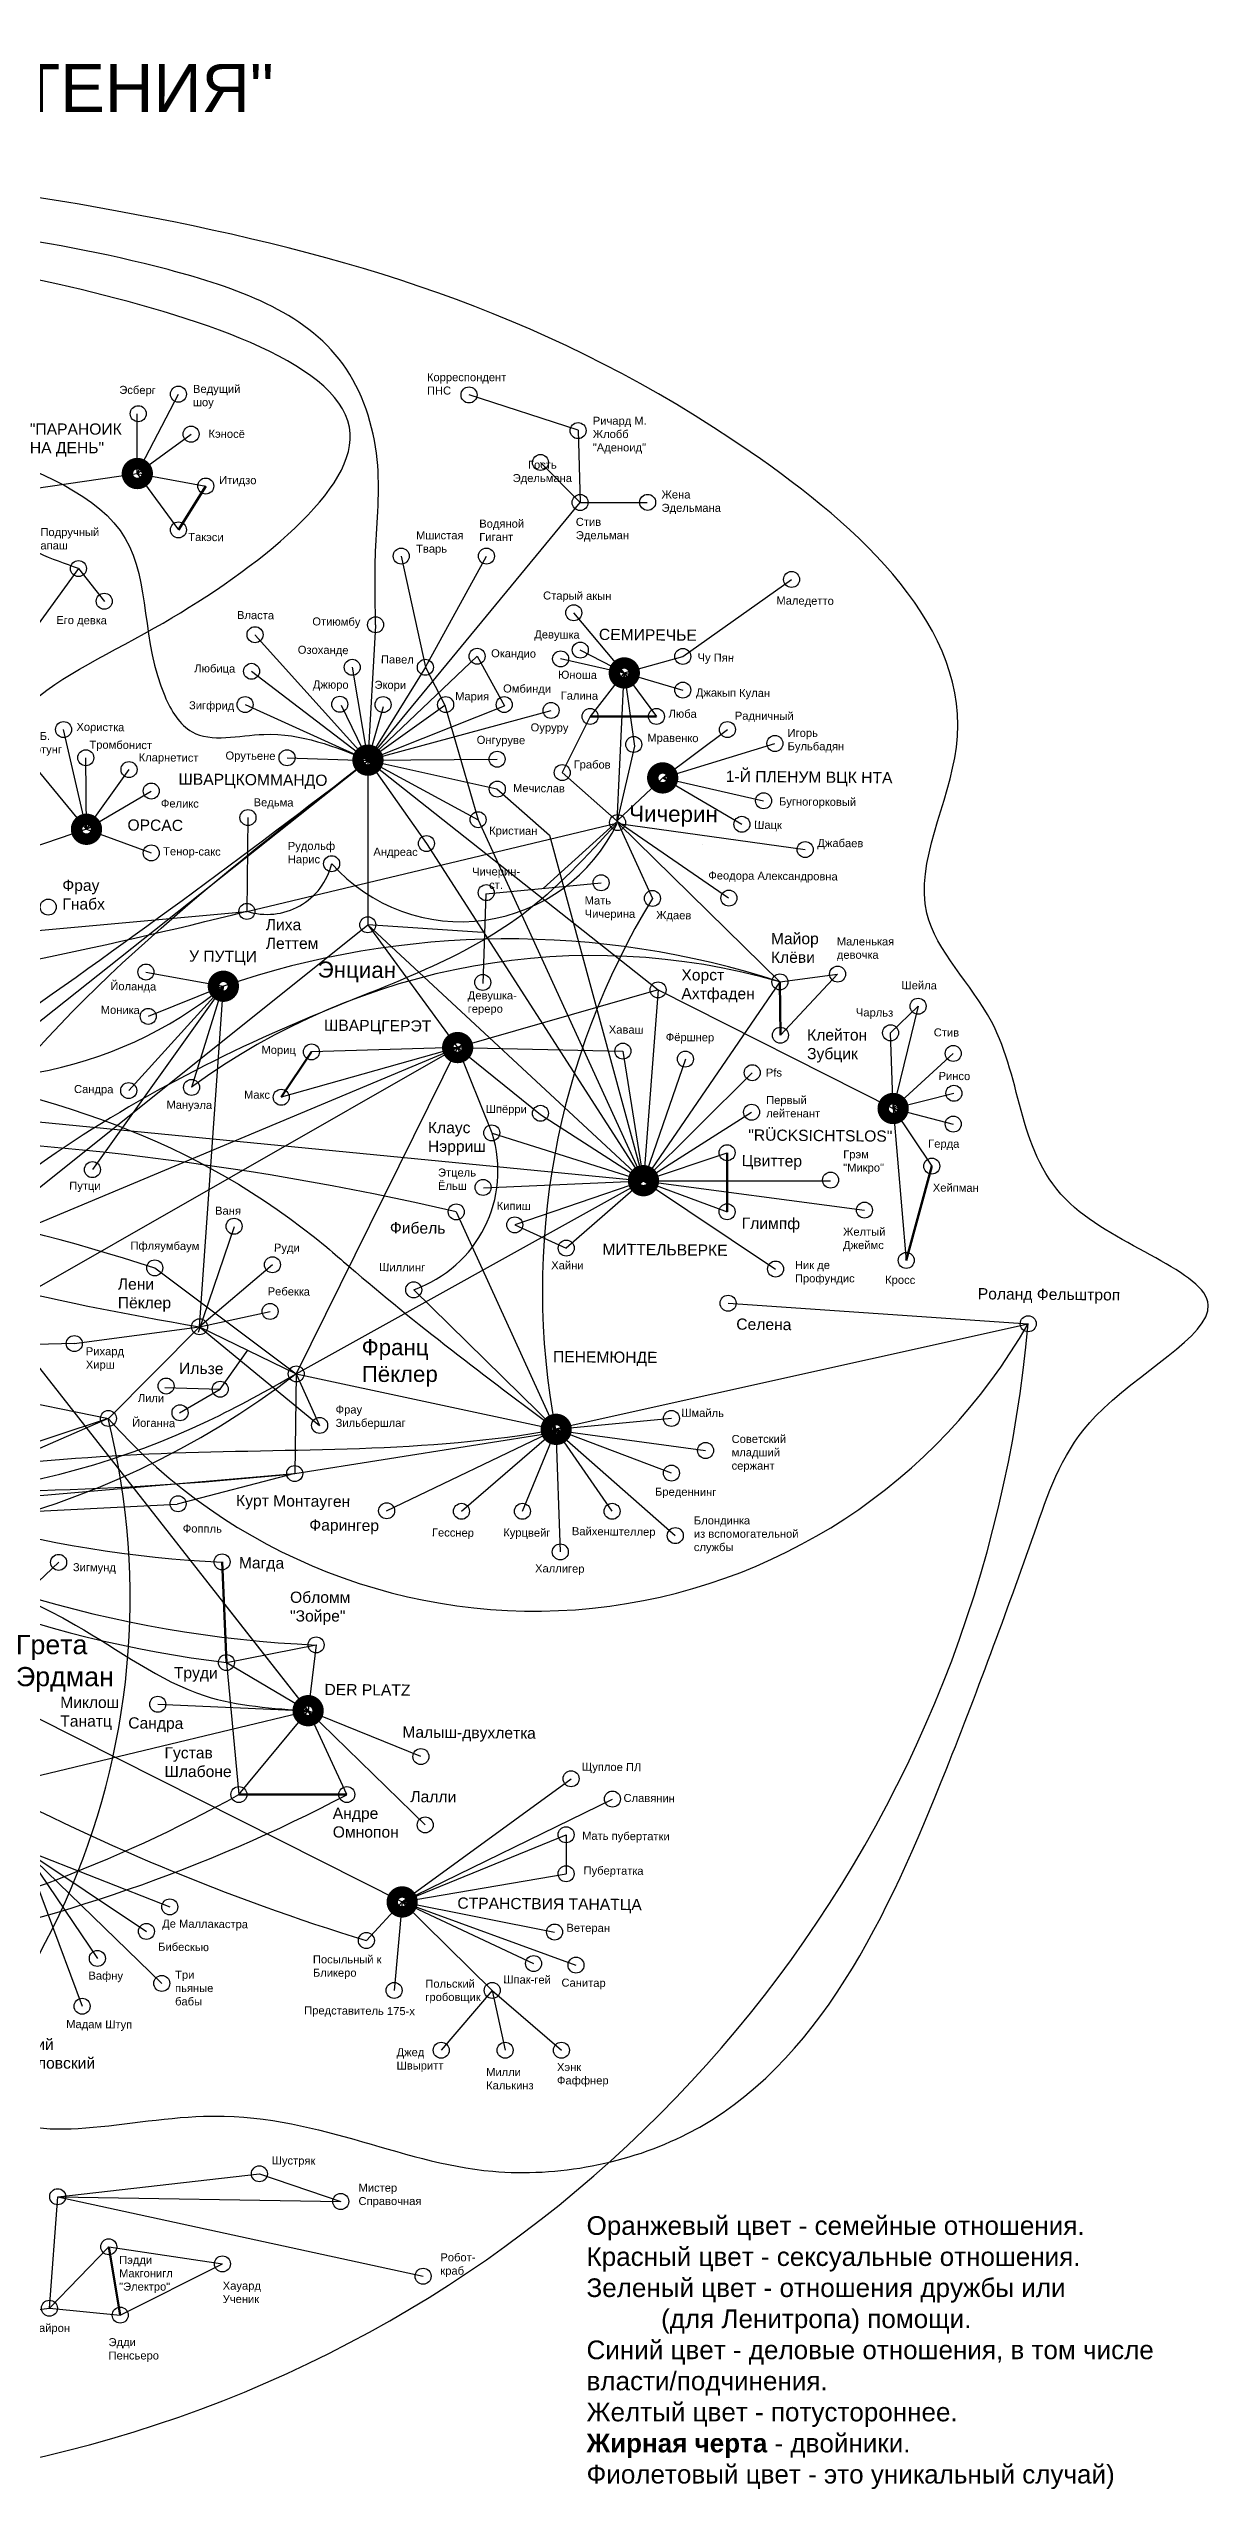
# Model space of a CAD drawing. Header units: millimetres. Extents: x 2104 to 2317, y 1556 to 1713.
# Drawn here: x 2244.5 to 2317.1, y 1560.2 to 1712.7 of the extents above; entities that cross this region are included whole.
import ezdxf

# ---------------------------------------------------------------- set-up
doc = ezdxf.new("R2010")
doc.units = ezdxf.units.MM
doc.header["$PDMODE"] = 33
doc.header["$PDSIZE"] = 1
doc.layers.get('0').update_dxf_attribs({"color": 254})
doc.styles.get("Standard").update_dxf_attribs({"font": 'arial.ttf'})

msp = doc.modelspace()

# ---------------------------------------------------------------- linework, layer by layer
for p, q in [((2250, 1686.11), (2252.57, 1691.07)), ((2250, 1686.11), (2250, 1689.85)), ((2277.56, 1688.81), (2270.74, 1691.02)), ((2250, 1686.11), (2253.36, 1688.57)), ((2277.56, 1688.81), (2277.69, 1684.3)), ((2275.21, 1686.8), (2277.69, 1684.3)), ((2250, 1686.11), (2252.57, 1682.59)), ((2250, 1686.11), (2254.28, 1685.33)), ((2264.42, 1668.2), (2277.69, 1684.3)), ((2246.32, 1680.17), (2242.81, 1675.35)), ((2257.36, 1676.04), (2257.36, 1676)), ((2257.36, 1676), (2264.42, 1668.2)), ((2264.9, 1676.59), (2264.42, 1668.18)), ((2264.9, 1676.66), (2264.9, 1676.59)), ((2280.45, 1673.65), (2277.29, 1677.41)), ((2271.25, 1674.69), (2264.42, 1668.2)), ((2280.42, 1673.64), (2276.47, 1674.53)), ((2280.45, 1673.65), (2277.7, 1675.08)), ((2280.45, 1673.65), (2284.11, 1674.68)), ((2257.14, 1673.75), (2264.92, 1667.82)), ((2263.44, 1674), (2264.42, 1668.2)), ((2268.01, 1674), (2264.42, 1668.2)), ((2280.42, 1673.64), (2278.31, 1670.93)), ((2280, 1664.4), (2280.45, 1673.65)), ((2280.45, 1673.65), (2282.46, 1670.93)), ((2280.45, 1673.65), (2284.11, 1672.58)), ((2280.45, 1673.65), (2281.08, 1669.07)), ((2262.74, 1671.63), (2264.42, 1668.2)), ((2264.42, 1668.2), (2269.22, 1671.64)), ((2264.42, 1668.2), (2272.96, 1671.6)), ((2265.37, 1671.54), (2264.42, 1668.2)), ((2246.82, 1663.88), (2245.39, 1670.11)), ((2264.42, 1668.2), (2275.87, 1671.31)), ((2278.31, 1670.93), (2276.57, 1667.42)), ((2282.85, 1667.09), (2286.9, 1670.11)), ((2246.82, 1663.88), (2246.78, 1668.35)), ((2259.36, 1668.35), (2264.44, 1668.18)), ((2282.85, 1667.09), (2289.87, 1669.24)), ((2210.39, 1625.29), (2264.44, 1668.18)), ((2214.11, 1668.11), (2260.68, 1608.8)), ((2246.82, 1663.88), (2243.91, 1667.42)), ((2246.82, 1663.88), (2249.48, 1667.61)), ((2264.42, 1668.2), (2264.41, 1657.91)), ((2264.42, 1668.2), (2272.5, 1668.26)), ((2264.42, 1668.2), (2268.08, 1662.99)), ((2264.42, 1668.2), (2272.49, 1666.4)), ((2264.42, 1668.2), (2282.56, 1653.84)), ((2264.43, 1668.19), (2271.31, 1664.48)), ((2280, 1664.4), (2282.85, 1667.09)), ((2282.85, 1667.09), (2287.8, 1664.19)), ((2282.85, 1667.09), (2289.16, 1665.66)), ((2246.82, 1663.88), (2250.87, 1666.27)), ((2246.82, 1663.88), (2242.49, 1662.4)), ((2246.82, 1663.88), (2250.87, 1662.4)), ((2256.92, 1664.61), (2256.85, 1658.75)), ((2271.31, 1664.48), (2281.65, 1641.92)), ((2268.08, 1662.99), (2281.65, 1641.92)), ((2285.32, 1662.94), (2285.32, 1662.94)), ((2264.41, 1657.91), (2270.03, 1650.24)), ((2264.41, 1657.91), (2281.65, 1641.92)), ((2250.54, 1654.96), (2255.38, 1654.07)), ((2290.18, 1654.34), (2293.79, 1654.83)), ((2293.79, 1654.83), (2290.21, 1651.01)), ((2255.38, 1654.07), (2247.19, 1642.61)), ((2255.38, 1654.07), (2249.46, 1647.55)), ((2255.38, 1654.07), (2250.68, 1652.19)), ((2255.34, 1654.05), (2253.39, 1647.75)), ((2253.89, 1632.79), (2255.38, 1654.07)), ((2282.56, 1653.84), (2270.03, 1650.24)), ((2290.18, 1654.34), (2281.65, 1641.92)), ((2282.56, 1653.84), (2281.65, 1641.92)), ((2282.56, 1653.84), (2297.26, 1646.43)), ((2298.82, 1652.82), (2297.26, 1646.43)), ((2216.87, 1619.91), (2270.57, 1650.55)), ((2221.73, 1630.04), (2270.03, 1650.24)), ((2270.03, 1650.24), (2259, 1647.13)), ((2270.03, 1650.24), (2259.94, 1629.85)), ((2270.03, 1650.24), (2260.89, 1649.97)), ((2270.03, 1650.24), (2280.36, 1650.02)), ((2270.03, 1650.24), (2270.03, 1650.24)), ((2270.03, 1650.24), (2272.16, 1644.91)), ((2270.03, 1650.24), (2270.03, 1650.24)), ((2270.03, 1650.24), (2275.21, 1646.05)), ((2270.03, 1650.24), (2270.03, 1650.24)), ((2297.26, 1646.43), (2297.1, 1651.16)), ((2199.98, 1649.84), (2281.65, 1641.92)), ((2280.36, 1650.02), (2281.65, 1641.92)), ((2284.27, 1649.52), (2281.65, 1641.92)), ((2288.45, 1648.67), (2281.65, 1641.92)), ((2297.26, 1646.43), (2301.02, 1649.87)), ((2297.26, 1646.43), (2301.06, 1647.38)), ((2275.21, 1646.05), (2281.65, 1641.92)), ((2281.65, 1641.92), (2288.41, 1646.2)), ((2297.26, 1646.43), (2298.08, 1636.94)), ((2297.26, 1646.43), (2301.02, 1645.46)), ((2297.26, 1646.43), (2299.68, 1642.83)), ((2272.19, 1644.88), (2281.65, 1641.92)), ((2281.65, 1641.92), (2286.88, 1643.67)), ((2259.94, 1629.85), (2281.65, 1641.92)), ((2271.64, 1641.48), (2281.65, 1641.92)), ((2281.65, 1641.92), (2273.6, 1639.16)), ((2281.65, 1641.92), (2276.82, 1637.71)), ((2281.65, 1641.92), (2286.88, 1639.98)), ((2281.65, 1641.92), (2289.91, 1636.4)), ((2281.65, 1641.92), (2293.35, 1641.92)), ((2281.65, 1641.92), (2295.47, 1640.08)), ((2269.94, 1639.97), (2276.12, 1626.41)), ((2253.82, 1632.45), (2256.08, 1639.05)), ((2258.45, 1636.67), (2253.89, 1632.79)), ((2267.28, 1635.1), (2276.19, 1626.38)), ((2253.89, 1632.79), (2261.4, 1626.63)), ((2276.12, 1626.41), (2305.71, 1632.98)), ((2236.77, 1629.38), (2248.19, 1627.06)), ((2259.94, 1629.85), (2276.19, 1626.38)), ((2259.94, 1629.85), (2259.94, 1629.85)), ((2259.94, 1629.85), (2261.4, 1626.63)), ((2248.17, 1627.06), (2209.96, 1614.36)), ((2248.19, 1627.06), (2248.19, 1627.06)), ((2259.84, 1623.62), (2276.41, 1626.25)), ((2265.59, 1621.29), (2276.19, 1626.38)), ((2270.27, 1621.26), (2276.19, 1626.38)), ((2274.08, 1621.26), (2276.19, 1626.38)), ((2279.69, 1621.26), (2276.12, 1626.41)), ((2276.16, 1626.35), (2276.45, 1618.72)), ((2276.16, 1626.3), (2283.64, 1619.74)), ((2276.17, 1626.33), (2285.53, 1625.06)), ((2283.4, 1627.06), (2276.19, 1626.38)), ((2283.4, 1623.65), (2276.19, 1626.38)), ((2259.84, 1623.62), (2252.49, 1621.71)), ((2259.84, 1623.62), (2259.84, 1623.62)), ((2216.87, 1619.91), (2252.49, 1621.71)), ((2245.1, 1618.09), (2240.03, 1613.29)), ((2255.36, 1615.57), (2260.68, 1608.8)), ((2261.18, 1612.91), (2260.68, 1608.8)), ((2255.57, 1611.81), (2260.68, 1608.8)), ((2251.28, 1609.2), (2260.68, 1608.8)), ((2223.29, 1599.82), (2260.68, 1608.8)), ((2243.69, 1608.37), (2266.56, 1596.85)), ((2256.35, 1603.56), (2260.68, 1608.8)), ((2263.1, 1603.56), (2260.68, 1608.8)), ((2267.73, 1605.93), (2260.68, 1608.8)), ((2260.68, 1608.8), (2268, 1601.66)), ((2266.56, 1596.85), (2277.12, 1604.55)), ((2266.56, 1596.85), (2279.71, 1603.28)), ((2242.91, 1600.13), (2247.5, 1593.32)), ((2242.91, 1600.13), (2250.57, 1595.01)), ((2242.91, 1600.13), (2246.55, 1590.33)), ((2242.91, 1600.13), (2252.03, 1596.54)), ((2242.91, 1600.13), (2251.53, 1591.76)), ((2266.56, 1596.85), (2276.81, 1601.05)), ((2266.56, 1596.85), (2276.81, 1598.61)), ((2266.56, 1596.85), (2264.32, 1594.44)), ((2266.56, 1596.85), (2266.06, 1591.32)), ((2266.56, 1596.85), (2272.19, 1591.32)), ((2266.56, 1596.85), (2274.78, 1593)), ((2266.56, 1596.85), (2276.09, 1594.97)), ((2266.56, 1596.85), (2277.43, 1592.9)), ((2272.19, 1591.32), (2269, 1587.58)), ((2272.19, 1591.32), (2273, 1587.58)), ((2272.19, 1591.32), (2276.52, 1587.58)), ((2244.5, 1571.46), (2245.02, 1578.43)), ((2244.5, 1571.46), (2248.21, 1575.3)), ((2220.3, 1568.46), (2244.5, 1571.46)), ((2244.5, 1571.46), (2248.93, 1571.03))]:
    msp.add_line(p, q)
at = {"color": 2, "true_color": 0xf1eb1f}
for p, q in [((2227.05, 1682.77), (2250, 1686.11)), ((2266.5, 1680.95), (2268.01, 1674)), ((2268.01, 1674), (2271.83, 1680.95)), ((2284.11, 1674.68), (2290.91, 1679.49)), ((2245.02, 1578.43), (2257.63, 1579.86)), ((2245.02, 1578.43), (2267.87, 1573.46)), ((2245.02, 1578.43), (2262.72, 1578.13))]:
    msp.add_line(p, q, dxfattribs=at)
at = {"lineweight": 50}
for p, q in [((2254.28, 1685.33), (2252.57, 1682.59)), ((2278.31, 1670.93), (2282.46, 1670.93)), ((2290.18, 1654.34), (2290.21, 1651.01)), ((2260.89, 1649.97), (2259, 1647.13)), ((2286.88, 1643.67), (2286.88, 1639.98)), ((2299.68, 1642.83), (2298.08, 1636.94)), ((2255.3, 1618.1), (2255.57, 1611.81)), ((2256.35, 1603.56), (2263.1, 1603.56)), ((2248.21, 1575.3), (2248.93, 1571.03))]:
    msp.add_line(p, q, dxfattribs=at)
at = {"color": 30, "true_color": 0xf26722}
for p, q in [((2277.69, 1684.3), (2281.88, 1684.3)), ((2269.22, 1671.64), (2271.31, 1664.48)), ((2275.4, 1660.19), (2280.03, 1664.39)), ((2271.79, 1659.84), (2279, 1660.54)), ((2271.59, 1657.42), (2264.41, 1657.91)), ((2286.94, 1634.26), (2305.71, 1632.98)), ((2253.89, 1632.79), (2259.94, 1629.85)), ((2255.18, 1628.89), (2256.92, 1631.32)), ((2276.81, 1601.05), (2276.81, 1598.61))]:
    msp.add_line(p, q, dxfattribs=at)
at = {"color": 242, "true_color": 0xcd2027}
for p, q in [((2246.32, 1680.17), (2247.95, 1678.12)), ((2271.25, 1674.69), (2272.96, 1671.6)), ((2268.01, 1674), (2269.22, 1671.64)), ((2256.85, 1658.75), (2279.97, 1664.27)), ((2280, 1664.39), (2286.96, 1659.6)), ((2271.79, 1659.84), (2271.61, 1654.24)), ((2216.87, 1619.91), (2264.41, 1657.91)), ((2298.82, 1652.82), (2297.1, 1651.16)), ((2253.89, 1632.79), (2258.3, 1633.75)), ((2246.06, 1631.74), (2253.89, 1632.79)), ((2248.19, 1627.06), (2253.89, 1632.79)), ((2255.57, 1611.81), (2261.18, 1612.91)), ((2255.57, 1611.81), (2256.35, 1603.56))]:
    msp.add_line(p, q, dxfattribs=at)
at = {"color": 7}
msp.add_line((2256.74, 1671.67), (2264.42, 1668.2), dxfattribs=at)
at = {"color": 116, "true_color": 0x136734}
for p, q in [((2281.08, 1669.07), (2280, 1664.39)), ((2239.19, 1657.13), (2256.85, 1658.75)), ((2246.06, 1631.74), (2238.99, 1631.56)), ((2251.71, 1629), (2255.18, 1628.89)), ((2252.64, 1627.41), (2255.18, 1628.89)), ((2259.94, 1629.85), (2259.84, 1623.62)), ((2248.17, 1627.06), (2218.5, 1614.1))]:
    msp.add_line(p, q, dxfattribs=at)
at = {"color": 159, "true_color": 0x22346e}
for p, q in [((2276.57, 1667.42), (2280, 1664.39)), ((2280, 1664.39), (2282.21, 1659.56)), ((2280.09, 1664.25), (2291.76, 1662.61)), ((2280.09, 1664.25), (2290.18, 1654.34)), ((2273.6, 1639.16), (2276.82, 1637.71)), ((2251.09, 1636.47), (2259.94, 1629.85)), ((2216.87, 1619.91), (2259.84, 1623.62)), ((2257.63, 1579.86), (2262.72, 1578.13)), ((2248.21, 1575.3), (2255.32, 1574.23)), ((2248.93, 1571.03), (2255.32, 1574.23))]:
    msp.add_line(p, q, dxfattribs=at)
at = {"color": 2, "true_color": 0xf1eb1f, "const_width": 0.715}
msp.add_lwpolyline([(2249.38, 1686.11, 1), (2250.62, 1686.11, 1)], format="xyb", close=True, dxfattribs=at)
at = {"const_width": 0.715}
for points in [[(2279.83, 1673.65, 1), (2281.07, 1673.65, 1)], [(2263.8, 1668.2, 1), (2265.04, 1668.2, 1)], [(2282.23, 1667.09, 1), (2283.47, 1667.09, 1)], [(2246.2, 1663.88, 1), (2247.44, 1663.88, 1)], [(2254.76, 1654.07, 1), (2256, 1654.07, 1)], [(2269.41, 1650.24, 1), (2270.65, 1650.24, 1)], [(2296.64, 1646.43, 1), (2297.88, 1646.43, 1)], [(2281.03, 1641.92, 1), (2282.27, 1641.92, 1)], [(2275.57, 1626.38, 1), (2276.81, 1626.38, 1)], [(2260.06, 1608.8, 1), (2261.3, 1608.8, 1)], [(2265.94, 1596.85, 1), (2267.18, 1596.85, 1)]]:
    msp.add_lwpolyline(points, format="xyb", close=True, dxfattribs=at)
msp.add_lwpolyline([(2272.47, 1666.4), (2275.78, 1663.51), (2281.65, 1641.92)])
for centre, radius, start, end in [((2239.13, 1673.96), 25.69, 193.1756, 309.248), ((1909.03, 2128.39), 581.46, 301.94353, 307.67711), ((2270.24, 1668.92), 10.82, 221.6452, 334.3906), ((2322.36, 1635.07), 47.03, 148.6202, 190.6619), ((2273.19, 1601.98), 55.05, 72.0285, 108.8769), ((2264.54, 1687.65), 74.82, 210.3537, 267.4276), ((2227.54, 1671.9), 53.07, 258.396, 307.6162), ((2213.39, 1680.9), 88.47, 264.7867, 299.0468), ((2216.78, 1691.78), 99.65, 263.4179, 297.6982)]:
    msp.add_arc(centre, radius, start, end)
at = {"color": 2, "true_color": 0xf1eb1f}
for centre, radius, start, end in [((2258.11, 1662.73), 4.17, 252.445, 346.2028), ((2226.17, 1640.01), 79.85, 223.6918, 354.9549), ((2274.83, 1650.53), 35.51, 221.3785, 330.3909), ((2305, 1727.17), 138.83, 230.5919, 252.9591)]:
    msp.add_arc(centre, radius, start, end, dxfattribs=at)
at = {"color": 242, "true_color": 0xcd2027}
for centre, radius, start, end in [((2179.35, 1967.31), 318.14, 273.7191, 284.0998), ((2278.49, 1613.62), 42.37, 73.977, 126.3266), ((2287.53, 1832.86), 202.88, 244.4357, 260.4566), ((2264.29, 1684.21), 72.92, 208.1215, 263.1323), ((2258.2, 1687.23), 69.2, 212.7128, 267.6)]:
    msp.add_arc(centre, radius, start, end, dxfattribs=at)
at = {"color": 159, "true_color": 0x22346e}
for centre, radius, start, end in [((2228.09, 1458.95), 185.8, 76.9838, 102.9416), ((2264.69, 1642.53), 7.86, 289.2517, 17.4518), ((2212.02, 1515.6), 127.02, 72.0871, 101.6252), ((2238.4, 1825.94), 203.45, 259.1393, 276.0507)]:
    msp.add_arc(centre, radius, start, end, dxfattribs=at)
at = {"color": 40, "true_color": 0xf8d731}
msp.add_arc((2203.06, 1615.86), 46.49, 221.8439, 13.9342, dxfattribs=at)
for points in [[(2239.09, 1589.6), (2240.61, 1584.3), (2254.14, 1583.46), (2272.22, 1580.02), (2284.4, 1582.37), (2300.57, 1605.1), (2306.26, 1620.39), (2309.92, 1627.2), (2316.97, 1634.15), (2308.33, 1640.49), (2303.41, 1651.86), (2299.37, 1658.63), (2301.22, 1669.01), (2288.32, 1687.47), (2251.07, 1702.07), (2225.58, 1705.02), (2202.77, 1703.92), (2178.74, 1701.57), (2164.86, 1698.88), (2149.36, 1693.87), (2149.35, 1693.86)], [(2264.9, 1676.66), (2264.9, 1681.24), (2265, 1686.98), (2262.85, 1692.96), (2251.92, 1698.85), (2228.49, 1702.11), (2204.87, 1701.94), (2190.36, 1700.59), (2165.95, 1697.39), (2149.35, 1693.86)], [(2237.38, 1662.47), (2242.55, 1671.06), (2251.07, 1676.46), (2263.31, 1688.61), (2246.49, 1697.6), (2207.69, 1700.18), (2149.36, 1693.87)], [(2246.32, 1680.17), (2241.91, 1682.48), (2239.03, 1693.57), (2225.9, 1698.84), (2216.09, 1699.24), (2204.39, 1698.74), (2183.18, 1696.77), (2166.82, 1695.04), (2149.66, 1693.9)], [(2243.69, 1608.37), (2233.15, 1615.92), (2232.02, 1629.1), (2238.95, 1644.22), (2264.42, 1668.18)], [(2199.8, 1649.84), (2261.84, 1637.76), (2263.25, 1636.55), (2276.19, 1626.38)], [(2200.1, 1649.85), (2219.3, 1624.98), (2246.14, 1614.15), (2254.24, 1609.73), (2260.68, 1608.8)], [(2216.87, 1619.91), (2227.22, 1622.09), (2251.49, 1624.88), (2276.19, 1626.38), (2276.46, 1626.43)]]:
    msp.add_spline(points, degree=3)
at = {"color": 2, "true_color": 0xf1eb1f}
msp.add_spline([(2232.5, 1691), (2240.19, 1687.68), (2249.25, 1682.05), (2251.71, 1672.21), (2253.42, 1669.97), (2257.92, 1669.81), (2264.42, 1668.2)], degree=3, dxfattribs=at)
at = {"color": 159, "true_color": 0x22346e}
for points in [[(2279.99, 1664.25), (2274.04, 1658.52), (2261.55, 1652.46), (2242.73, 1642.11), (2225.89, 1623.59), (2220.09, 1608.56)], [(2200.06, 1626.13), (2219.75, 1622.21), (2254.43, 1626.91), (2259.94, 1629.85)]]:
    msp.add_spline(points, degree=3, dxfattribs=at)
for p in [(2252.57, 1691.07), (2270.74, 1691.02), (2250.06, 1689.85), (2253.36, 1688.57), (2277.56, 1688.79), (2275.21, 1686.8), (2254.28, 1685.33), (2277.69, 1684.3), (2281.91, 1684.31), (2252.57, 1682.59), (2246.32, 1680.17), (2266.5, 1680.95), (2271.83, 1680.95), (2290.91, 1679.49), (2247.93, 1678.13), (2277.29, 1677.41), (2257.36, 1676.04), (2264.9, 1676.66), (2263.44, 1674), (2268.01, 1674), (2271.25, 1674.69), (2276.47, 1674.53), (2277.7, 1675.08), (2284.11, 1674.68), (2257.14, 1673.75), (2284.11, 1672.58), (2256.74, 1671.67), (2262.66, 1671.69), (2265.37, 1671.67), (2269.28, 1671.67), (2272.94, 1671.67), (2275.87, 1671.31), (2278.31, 1670.93), (2282.46, 1670.93), (2245.39, 1670.11), (2286.9, 1670.11), (2246.78, 1668.35), (2259.36, 1668.35), (2272.5, 1668.26), (2281.04, 1669.18), (2289.87, 1669.24), (2249.48, 1667.61), (2272.51, 1666.39), (2276.57, 1667.42), (2250.87, 1666.27), (2289.16, 1665.66), (2256.92, 1664.61), (2271.31, 1664.48), (2280.03, 1664.3), (2287.8, 1664.19), (2250.87, 1662.4), (2268.08, 1662.99), (2291.76, 1662.61), (2262.15, 1661.73), (2279, 1660.54), (2244.43, 1659.02), (2256.85, 1658.75), (2271.82, 1659.92), (2282.21, 1659.56), (2286.99, 1659.58), (2264.41, 1657.91), (2250.54, 1654.96), (2271.6, 1654.31), (2290.18, 1654.34), (2293.79, 1654.83), (2282.56, 1653.84), (2298.82, 1652.82), (2250.68, 1652.19), (2297.1, 1651.16), (2260.89, 1649.97), (2280.36, 1650.02), (2290.21, 1651.01), (2301.02, 1649.87), (2284.27, 1649.52), (2288.45, 1648.67), (2249.46, 1647.55), (2253.39, 1647.75), (2259, 1647.13), (2301.06, 1647.38), (2275.21, 1646.13), (2288.41, 1646.2), (2301.02, 1645.46), (2272.16, 1644.91), (2286.88, 1643.67), (2247.19, 1642.61), (2293.35, 1641.96), (2299.68, 1642.83), (2271.62, 1641.5), (2256.05, 1639.07), (2269.94, 1639.97), (2273.6, 1639.16), (2286.88, 1639.98), (2295.47, 1640.08), (2276.82, 1637.71), (2251.09, 1636.47), (2258.45, 1636.67), (2289.91, 1636.4), (2298.08, 1636.94), (2267.28, 1635.1), (2253.89, 1632.79), (2258.3, 1633.75), (2286.94, 1634.26), (2305.71, 1632.98), (2246.06, 1631.74), (2259.94, 1629.85), (2251.8, 1629.09), (2255.18, 1628.89), (2248.19, 1627.06), (2252.67, 1627.42), (2283.4, 1627.06), (2261.4, 1626.63), (2259.84, 1623.62), (2283.4, 1623.65), (2285.53, 1625.06), (2252.55, 1621.73), (2265.59, 1621.29), (2270.27, 1621.26), (2274.08, 1621.26), (2279.69, 1621.26), (2283.64, 1619.74), (2245.08, 1618.07), (2255.3, 1618.1), (2276.45, 1618.72), (2255.57, 1611.81), (2261.18, 1612.91), (2251.28, 1609.2), (2267.73, 1605.93), (2277.12, 1604.55), (2256.35, 1603.56), (2263.1, 1603.56), (2279.71, 1603.28), (2268, 1601.66), (2276.81, 1601.05), (2276.81, 1598.61), (2252.03, 1596.54), (2250.57, 1595.01), (2276.09, 1594.97), (2247.5, 1593.32), (2264.32, 1594.44), (2251.53, 1591.76), (2274.78, 1593), (2277.43, 1592.9), (2246.55, 1590.33), (2266.06, 1591.32), (2272.19, 1591.32), (2269, 1587.58), (2273, 1587.58), (2276.52, 1587.58), (2257.63, 1579.86), (2245.02, 1578.43), (2262.72, 1578.13), (2248.21, 1575.3), (2255.32, 1574.23), (2267.87, 1573.46), (2244.5, 1571.46), (2248.93, 1571.03)]:
    msp.add_point(p)

# ---------------------------------------------------------------- texts
for s, height, p in [('Эсберг', 0.5, (2248.87, 1691.09)), ('Кэносё', 0.5, (2254.45, 1688.35)), ('Итидзо', 0.5, (2255.12, 1685.46)), ('Такэси', 0.5, (2253.18, 1681.9)), ('Власта', 0.5, (2256.23, 1677.02)), ('Старый акын', 0.5, (2275.37, 1678.24)), ('Маледетто', 0.5, (2289.96, 1677.93)), ('Его девка', 0.5, (2244.93, 1676.71)), ('Отиюмбу', 0.5, (2260.94, 1676.62)), ('Девушка', 0.5, (2274.82, 1675.81)), ('СЕМИРЕЧЬЕ', 0.7, (2278.86, 1675.71)), ('Озоханде', 0.5, (2260.03, 1674.85)), ('Павел', 0.5, (2265.23, 1674.25)), ('Окандио', 0.5, (2272.12, 1674.63)), ('Чу Пян', 0.5, (2285.03, 1674.37)), ('Любица', 0.5, (2253.56, 1673.69)), ('Джюро', 0.5, (2260.97, 1672.68)), ('Экори', 0.5, (2264.83, 1672.66)), ('Омбинди', 0.5, (2272.87, 1672.43)), ('Юноша', 0.5, (2276.31, 1673.29)), ('Зигфрид', 0.5, (2253.23, 1671.38)), ('Мария', 0.5, (2269.87, 1671.95)), ('Галина', 0.5, (2276.47, 1671.99)), ('Джакып Кулан', 0.5, (2284.92, 1672.18)), ('Хористка', 0.5, (2246.19, 1670.03)), ('Оуруру', 0.5, (2274.59, 1670)), ('Люба', 0.5, (2283.21, 1670.86)), ('Радничный', 0.5, (2287.36, 1670.73)), ('Тромбонист', 0.5, (2247, 1668.92)), ('Кларнетист', 0.5, (2250.08, 1668.13)), ('Орутьене', 0.5, (2255.51, 1668.24)), ('Онгуруве', 0.5, (2271.22, 1669.22)), ('Мравенко', 0.5, (2281.89, 1669.35)), ('ШВАРЦКОММАНДО', 0.7, (2252.57, 1666.67)), ('Грабов', 0.5, (2277.28, 1667.69)), ('1-Й ПЛЕНУМ ВЦК НТА', 0.7, (2286.79, 1666.84)), ('Феликс', 0.5, (2251.47, 1665.25)), ('Ведьма', 0.5, (2257.27, 1665.32)), ('Мечислав', 0.5, (2273.49, 1666.21)), ('Чичерин', 1, (2280.75, 1664.37)), ('Бугногорковый', 0.5, (2290.12, 1665.37)), ('ОРСАС', 0.7, (2249.38, 1663.8)), ('Кристиан', 0.5, (2272, 1663.55)), ('Шацк', 0.5, (2288.57, 1663.91)), ('Тенор-сакс', 0.5, (2251.61, 1662.26)), ('Андреас', 0.5, (2264.76, 1662.23)), ('Джабаев', 0.5, (2292.52, 1662.78)), ('Феодора Александровна', 0.5, (2285.7, 1660.75)), ('Ждаев', 0.5, (2282.44, 1658.27)), ('У ПУТЦИ', 0.7, (2253.23, 1655.61)), ('Энциан', 1, (2261.27, 1654.62)), ('Йоланда', 0.5, (2248.31, 1653.83)), ('Шейла', 0.5, (2297.78, 1653.89)), ('Моника', 0.5, (2247.71, 1652.35)), ('ШВАРЦГЕРЭТ', 0.7, (2261.67, 1651.29)), ('Хаваш', 0.5, (2279.48, 1651.12)), ('Чарльз', 0.5, (2294.93, 1652.19)), ('Мориц', 0.5, (2257.76, 1649.85)), ('Фёршнер', 0.5, (2283.04, 1650.65)), ('Стив', 0.5, (2299.8, 1650.94)), ('Pfs', 0.5, (2289.3, 1648.43)), ('Ринсо', 0.5, (2300.1, 1648.22)), ('Сандра', 0.5, (2246.04, 1647.4)), ('Макс', 0.5, (2256.67, 1647.05)), ('Мануэла', 0.5, (2251.82, 1646.42)), ('Шпёрри', 0.5, (2271.78, 1646.16)), ('"RÜCKSICHTSLOS"', 0.7, (2288.2, 1644.43)), ('Герда', 0.5, (2299.45, 1643.99)), ('Цвиттер', 0.7, (2287.79, 1642.83)), ('Путци', 0.5, (2245.74, 1641.36)), ('Хейпман', 0.5, (2299.74, 1641.24)), ('Ваня', 0.5, (2254.86, 1639.8)), ('Кипиш', 0.5, (2272.47, 1640.1)), ('Глимпф', 0.7, (2287.79, 1638.92)), ('Пфляумбаум', 0.5, (2249.57, 1637.62)), ('Руди', 0.5, (2258.54, 1637.49)), ('Фибель', 0.7, (2265.79, 1638.63)), ('МИТТЕЛЬВЕРКЕ', 0.7, (2279.08, 1637.29)), ('Шиллинг', 0.5, (2265.12, 1636.27)), ('Хайни', 0.5, (2275.88, 1636.39)), ('Ребекка', 0.5, (2258.15, 1634.76)), ('Кросс', 0.5, (2296.76, 1635.48)), ('Роланд Фельштроп', 0.7, (2302.55, 1634.51)), ('Селена', 0.7, (2287.45, 1632.61)), ('Ильзе ', 0.7, (2252.61, 1629.85)), ('ПЕНЕМЮНДЕ', 0.7, (2275.99, 1630.58)), ('Йоганна', 0.5, (2249.67, 1626.54)), ('Лили', 0.5, (2250.03, 1628.09)), ('Шмайль', 0.5, (2284.01, 1627.17)), ('Бреденнинг', 0.5, (2282.37, 1622.24)), ('Курт Монтауген', 0.7, (2256.17, 1621.59)), ('Фоппль', 0.5, (2252.84, 1619.94)), ('Фарингер', 0.7, (2260.75, 1620.06)), ('Гесснер', 0.5, (2268.42, 1619.69)), ('Курцвейг', 0.5, (2272.88, 1619.69)), ('Вайхенштеллер', 0.5, (2277.17, 1619.77)), ('Зигмунд', 0.5, (2245.97, 1617.52)), ('Магда', 0.7, (2256.35, 1617.7)), ('Халлигер', 0.5, (2274.87, 1617.45)), ('Труди', 0.7, (2252.28, 1610.83)), ('DER PLATZ', 0.7, (2261.7, 1609.78)), ('Сандра', 0.7, (2249.43, 1607.69)), ('Малыш-двухлетка', 0.7, (2266.57, 1607.12)), ('Щуплое ПЛ', 0.5, (2277.79, 1605.05)), ('Лалли', 0.7, (2267.07, 1603.09)), ('Славянин', 0.5, (2280.4, 1603.1)), ('Мать пубертатки', 0.5, (2277.81, 1600.74)), ('Пубертатка', 0.5, (2277.9, 1598.57)), ('СТРАНСТВИЯ ТАНАТЦА', 0.7, (2270.01, 1596.43)), ('Де Маллакастра', 0.5, (2251.55, 1595.25)), ('Ветеран', 0.5, (2276.83, 1594.99)), ('Бибескью', 0.5, (2251.3, 1593.8)), ('Вафну', 0.5, (2246.94, 1592)), ('Шпак-гей', 0.5, (2272.88, 1591.76)), ('Санитар', 0.5, (2276.52, 1591.56)), ('Мадам Штуп', 0.5, (2245.55, 1588.97)), ('Представитель 175-х', 0.5, (2260.43, 1589.83)), ('Шустряк', 0.5, (2258.4, 1580.45)), ('Байрон ', 0.5, (2243.39, 1569.99))]:
    msp.add_text(s, height=height, rotation=359.5066).set_placement(p)
at = {"attachment_point": 1}
for s, insert, char_height in [('СХЕМА ПЕРСОНАЖЕЙ "РАДУГИ ТЯГОТЕНИЯ"', (2164.87, 1711.71), 3), ('Корреспондент\\PПНС', (2268.11, 1692.38), 0.5), ('Ричард М.\\PЖлобб\\P"Аденоид"', (2278.48, 1689.66), 0.5), ('\\pxqc;Гость\\PЭдельмана', (2273.47, 1686.91), 0.5), ('Жена\\PЭдельмана', (2282.78, 1685.05), 0.5), ('Мшистая\\PТварь', (2267.43, 1682.5), 0.5), ('Стив\\PЭдельман', (2277.42, 1683.34), 0.5), ('Г.М.Б.\\PХафтунг', (2242.55, 1669.96), 0.5), ('Игорь\\PБульбадян', (2290.66, 1670.15), 0.5), ('Рудольф\\PНарис', (2259.41, 1663.09), 0.5), ('Фрау\\PГнабх', (2245.31, 1660.73), 0.7), ('\\pxqc;Чичерин-\\Pст.', (2270.93, 1661.49), 0.5), ('Мать\\PЧичерина', (2277.97, 1659.68), 0.5), ('Майор\\PКлёви', (2289.62, 1657.4), 0.7), ('Маленькая\\Pдевочка', (2293.74, 1657.12), 0.5), ('Хорст\\PАхтфаден', (2284.02, 1655.13), 0.7), ('Девушка-\\Pгереро', (2270.66, 1653.75), 0.5), ('Клейтон\\PЗубцик', (2291.88, 1651.38), 0.7), ('Первый\\Pлейтенант', (2289.32, 1647.21), 0.5), ('Клаус\\PНэрриш', (2268.17, 1645.59), 0.7), ('Этцель\\PЁльш', (2268.8, 1642.68), 0.5), ('Грэм\\P"Микро"', (2294.14, 1643.82), 0.5), ('Желтый\\PДжеймс', (2294.13, 1638.98), 0.5), ('Ник де\\PПрофундис', (2291.12, 1636.9), 0.5), ('Лени\\PПёклер', (2248.78, 1635.81), 0.7), ('Рихард\\PХирш', (2246.78, 1631.51), 0.5), ('Фрау\\PЗильбершлаг', (2262.4, 1627.87), 0.5), ('Советский\\Pмладший \\Pсержант', (2287.16, 1626.03), 0.5), ('Блондинка\\Pиз вспомогательной\\Pслужбы', (2284.8, 1620.94), 0.5), ('Грета\\PЭрдман', (2242.41, 1613.53), 1.2), ('Миклош\\PТанатц', (2245.18, 1609.67), 0.7), ('Густав\\PШлабоне', (2251.7, 1606.52), 0.7), ('Три\\Pпьяные\\Pбабы', (2252.36, 1592.55), 0.5), ('Посыльный к\\PБликеро', (2260.98, 1593.51), 0.5), ('Антоний\\PПрокаловский', (2240.96, 1588.3), 0.7), ('Джед\\PШвыритт', (2266.21, 1587.71), 0.5), ('Милли\\PКалькинз', (2271.81, 1586.47), 0.5), ('Хэнк\\PФаффнер', (2276.24, 1586.78), 0.5), ('Мистер\\PСправочная', (2263.83, 1579.24), 0.5), ('{\\C30;\\c2254834;Оранжевый цвет} - семейные отношения.\\P{\\C242;\\c2564301;Красный цвет} - сексуальные отношения.\\P{\\C116;\\c3434259;Зеленый цвет} - отношения дружбы или \\P^I(для Ленитропа) помощи.\\P{\\C159;\\c7222306;Синий цвет} - деловые отношения, в том числе\\Pвласти/подчинения.\\P{\\C2;\\c2092017;Желтый цвет} - потустороннее.\\P{\\fArial|b1|i0|c204|p34;Жирная черта} - двойники.\\P{\\C219;\\c6627684;Фиолетовый цвет} - это уникальный случай)', (2278.09, 1577.21), 1.1651), ('Пэдди\\PМакгонигл\\P"Электро"', (2248.86, 1574.73), 0.5), ('Робот-\\Pкраб', (2268.95, 1574.89), 0.5), ('Эдди\\PПенсьеро', (2248.2, 1569.59), 0.5)]:
    msp.add_mtext(s, dxfattribs=dict(at, insert=insert, char_height=char_height))
for s, width, insert, char_height in [('Ведущий шоу', 0.0611, (2253.48, 1691.65), 0.5), ('Подручный\\Pапаш', 3.2939, (2243.94, 1682.7), 0.5), ('Водяной\\PГигант', 0.0249, (2271.38, 1683.23), 0.5), ('Лиха\\PЛеттем', 0.1456, (2258.03, 1658.27), 0.7), ('Франц\\PПёклер', 1.1651, (2264.03, 1632.01), 1), ('Андре\\PОмнопон', 0.0375, (2262.22, 1602.74), 0.7), ('Польский\\Pгробовщик', 0.0943, (2268.01, 1591.99), 0.5), ('Хауард Ученик', 0.0798, (2255.34, 1573.12), 0.5)]:
    msp.add_mtext_dynamic_manual_height_columns(s, width=width, gutter_width=5.83, heights=[0], dxfattribs=dict(at, insert=insert, char_height=char_height))
at = {"color": 2, "true_color": 0xf1eb1f, "insert": (2243.28, 1689.24), "char_height": 0.7, "attachment_point": 1}
msp.add_mtext('"ПАРАНОИК\\PНА ДЕНЬ"', dxfattribs=at)
at = {"lineweight": 50, "insert": (2259.55, 1616.24), "char_height": 0.7, "attachment_point": 1}
msp.add_mtext('Обломм\\P"Зойре"', dxfattribs=at)

doc.saveas('drawing.dxf')
